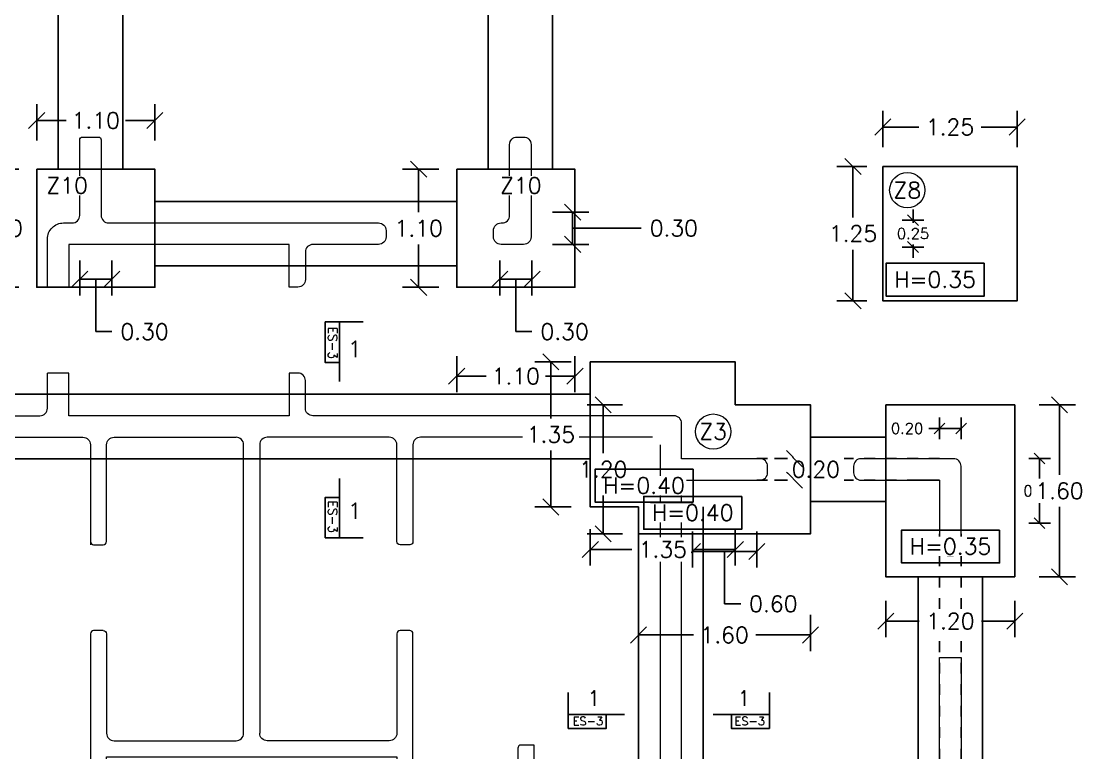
# Model space of a CAD drawing. Header units: metres. Extents: x -25 to 234, y -25 to 53.
# Drawn here: x 94.81 to 104.73, y -18.73 to -11.92 of the extents above; entities that cross this region are included whole.
import ezdxf

# ---------------------------------------------------------------- set-up
doc = ezdxf.new("R2010")
doc.units = ezdxf.units.M
doc.header["$LTSCALE"] = 0.1
doc.header["$MEASUREMENT"] = 0
doc.header["$PDMODE"] = 66
doc.linetypes.add('CONTINUA', pattern=[0])
doc.linetypes.add('HIDDEN', pattern=[0.375, 0.25, -0.125])
doc.layers.add('0-S-GRID-IDEN', color=1, linetype='Continuous', lineweight=9)
doc.layers.add('A-WALL', color=7, linetype='Continuous', lineweight=5)
for name, color, linetype in [('DIMENSIONES', 7, 'Continuous'), ('DIMTEXTO', 4, 'Continuous'), ('HATCH', 8, 'Continuous'), ('TEXTOS', 4, 'Continuous'), ('VIGAS', 1, 'HIDDEN'), ('ZAPATAS', 6, 'Continuous')]:
    doc.layers.add(name, color=color, linetype=linetype)
doc.styles.add('SMPLEX', font='simplex.shx')
doc.dimstyles.new('DIM-50', dxfattribs={"dimscale": 0.5, "dimtxt": 0.2, "dimasz": 0.2, "dimexe": 0.2, "dimexo": 0.2, "dimgap": 0.1, "dimtad": 0, "dimtih": 1, "dimtoh": 1, "dimzin": 0, "dimdsep": 46, "dimtxsty": 'SMPLEX', "dimblk1": 'OBLIQUE', "dimblk2": 'OBLIQUE', "dimsah": 1, "dimcen": 0.2, "dimclrd": 4, "dimclre": 4, "dimclrt": 4, "dimadec": 0, "dimazin": 0, "dimtfac": 1, "dimtmove": 0, "dimatfit": 3, "dimldrblk": 'OPEN30', "dimfxl": 0.2, "dimfxlon": 1, "dimtolj": 1, "dimtzin": 0, "dimarcsym": 0})
doc.dimstyles.new('DIM-75', dxfattribs={"dimscale": 0.75, "dimtxt": 0.2, "dimasz": 0.2, "dimexe": 0.2, "dimexo": 0.2, "dimgap": 0.1, "dimtad": 0, "dimtih": 1, "dimtoh": 1, "dimzin": 0, "dimdsep": 46, "dimtxsty": 'SMPLEX', "dimblk1": 'OBLIQUE', "dimblk2": 'OBLIQUE', "dimsah": 1, "dimcen": 0.2, "dimclrd": 4, "dimclre": 4, "dimclrt": 4, "dimadec": 0, "dimazin": 0, "dimtfac": 1, "dimtmove": 1, "dimatfit": 3, "dimldrblk": 'OPEN30', "dimfxl": 0.25, "dimfxlon": 1, "dimtfill": 1, "dimtolj": 1, "dimtzin": 0, "dimarcsym": 0})

# ---------------------------------------------------------------- blocks, each defined once
blk = doc.blocks.new('A$C2bbc346b')
at = {"layer": 'A-WALL', "color": 7, "true_color": 0xffffff}
for p, q in [((2.425, -10.9945), (2.575, -10.9945)), ((10.4, -14.1891), (10.2, -14.1891))]:
    blk.add_line(p, q, dxfattribs=at)
for points in [[(2.33, -11.7945, 0.414214), (2.4, -11.7245), (2.4, -11.0195, -0.414214), (2.425, -10.9945), (2.575, -10.9945, -0.414214), (2.6, -11.0195), (2.6, -11.7245, 0.414214), (2.67, -11.7945), (5.18, -11.7945, -0.414214), (5.25, -11.8645), (5.25, -11.9245, -0.414214), (5.18, -11.9945)], [(5.18, -11.9945), (4.57, -11.9945, 0.414214), (4.5, -12.0645), (4.5, -12.3218, -0.414214), (4.43, -12.3918), (4.35, -12.3918), (4.35, -11.9945), (2.3, -11.9945), (2.3, -12.3918), (2.1, -12.3918), (2.1, -11.9445, -0.414214), (2.25, -11.7945), (2.33, -11.7945)], [(0.2, -14.3398), (0, -14.3398), (0, -13.6591, -0.414214), (0.07, -13.5891), (2.03, -13.5891, 0.414214), (2.1, -13.5191), (2.1, -13.1918)], [(6.6271, -17.254), (6.6271, -16.654), (6.5071, -16.654, 0.414214), (6.4771, -16.684), (6.4771, -17.254)], [(8, -18.1891), (8, -14.1891), (8.73, -14.1891, 0.414214), (8.8, -14.1191), (8.8, -14.0591, 0.414214), (8.73, -13.9891), (8, -13.9891), (8, -13.6591, 0.414214), (7.93, -13.5891), (4.57, -13.5891, -0.414214), (4.5, -13.5191), (4.5, -13.2618, 0.414214), (4.43, -13.1918), (4.35, -13.1918), (4.35, -13.5891), (2.3, -13.5891), (2.3, -13.1918), (2.1, -13.1918)], [(0.2, -14.3398), (0.2, -13.7891), (2.43, -13.7891, -0.414214), (2.5, -13.8591), (2.5, -14.7891)], [(2.5, -14.6391), (2.5, -14.7591, 0.414214), (2.53, -14.7891), (2.62, -14.7891, 0.414214), (2.65, -14.7591), (2.65, -13.8591, -0.414214), (2.72, -13.7891), (3.855, -13.7891)], [(2.62, -15.5891, -0.414214), (2.65, -15.6191), (2.65, -16.5441, 0.414214), (2.72, -16.6141), (3.855, -16.6141, 0.414214), (3.925, -16.5441), (3.925, -13.8591, 0.414214), (3.855, -13.7891)], [(7.73, -13.7891), (5.5707, -13.7891, 0.414214), (5.5007, -13.8591), (5.5007, -14.7591, -0.414214), (5.4707, -14.7891), (5.3807, -14.7891, -0.414214), (5.3507, -14.7591), (5.3507, -13.8591, 0.414214), (5.2807, -13.7891), (4.145, -13.7891, 0.414214), (4.075, -13.8591), (4.075, -16.5441)], [(2.62, -15.5891), (2.53, -15.5891, 0.414214), (2.5, -15.6191), (2.5, -17.254), (2.4618, -17.254), (2.4618, -17.454), (2.58, -17.454, 0.414214), (2.65, -17.384), (2.65, -16.7641)], [(2.65, -16.7641), (5.3507, -16.7641), (5.3507, -17.384, 0.414214), (5.4207, -17.454), (5.5389, -17.454), (5.5389, -17.254), (5.5007, -17.254), (5.5007, -15.6191, 0.414214), (5.4707, -15.5891), (5.3807, -15.5891, 0.414214), (5.3507, -15.6191), (5.3507, -16.5441, -0.414214), (5.2807, -16.6141), (4.145, -16.6141, -0.414214), (4.075, -16.5441)], [(10.2, -18.1891), (10.4, -18.1891), (10.4, -15.8391), (10.6, -15.8391), (10.6, -18.3191, -0.414214), (10.53, -18.3891), (9.87, -18.3891, -0.414214), (9.8, -18.3191), (9.8, -18.2591, -0.414214), (9.87, -18.1891), (10.4, -18.1891), (10.4, -16.5555)]]:
    blk.add_lwpolyline(points, format="xyb", dxfattribs=at)
for points in [[(6.53, -11.9945), (6.32, -11.9945, -0.414214), (6.25, -11.9245), (6.25, -11.8645, -0.414214), (6.32, -11.7945), (6.33, -11.7945, 0.414214), (6.4, -11.7245), (6.4, -11.0645, -0.414214), (6.47, -10.9945), (6.53, -10.9945, -0.414214), (6.6, -11.0645), (6.6, -11.9245, -0.414214)], [(10.53, -14.8891, 0.414214), (10.6, -14.8191), (10.6, -14.0591, 0.414214), (10.53, -13.9891), (9.67, -13.9891, 0.414214), (9.6, -14.0591), (9.6, -14.1191, 0.414214), (9.67, -14.1891), (10.4, -14.1891), (10.4, -14.8191, 0.414214), (10.47, -14.8891)]]:
    blk.add_lwpolyline(points, format="xyb", close=True, dxfattribs=at)
blk.add_lwpolyline([(7.8, -13.8591), (7.8, -17.254)], dxfattribs=at)
blk = doc.blocks.new('_Oblique')
at = {"color": 0, "linetype": 'ByBlock', "lineweight": -2}
blk.add_line((-0.5, -0.5), (0.5, 0.5), dxfattribs=at)
blk = doc.blocks.new('*D443')
at = {"layer": 'Defpoints', "color": 0, "ltscale": 0.2, "transparency": 16777216}
for p in [(103.1022, -13.7754), (103.3213, -13.7754), (103.3213, -14.0254)]:
    blk.add_point(p, dxfattribs=at)
at = {"layer": 'DIMTEXTO', "color": 4, "lineweight": -2, "ltscale": 0.2, "transparency": 16777216}
for p, q in [((103.1022, -13.7754), (103.1022, -13.6754)), ((103.2022, -13.7754), (103.0022, -13.7754)), ((103.1022, -13.7754), (103.1022, -13.8004)), ((103.2022, -14.0254), (103.0022, -14.0254)), ((103.1022, -14.0254), (103.1022, -14.0004)), ((103.1022, -14.0254), (103.1022, -14.1254))]:
    blk.add_line(p, q, dxfattribs=at)
at = {"layer": 'DIMTEXTO', "color": 4, "lineweight": -2, "ltscale": 0.2, "transparency": 16777216, "xscale": 0.1, "yscale": 0.1, "zscale": 0.1}
for p, rotation in [((103.1022, -13.7754), 270), ((103.1022, -14.0254), 90)]:
    blk.add_blockref('_Oblique', p, dxfattribs=dict(at, rotation=rotation))
at = {"layer": 'DIMTEXTO', "color": 4, "ltscale": 0.2, "transparency": 16777216, "insert": (103.1022, -13.9004), "char_height": 0.1, "attachment_point": 5, "style": 'SMPLEX'}
blk.add_mtext('\\A1;0.25', dxfattribs=at)
blk = doc.blocks.new('_Open30')
at = {"layer": 'DIMTEXTO', "color": 0, "lineweight": -2}
for p, q in [((-1, 0.268), (0, 0)), ((0, 0), (-1, -0.268)), ((0, 0), (-1, 0))]:
    blk.add_line(p, q, dxfattribs=at)
blk = doc.blocks.new('*D444')
at = {"layer": 'Defpoints', "color": 0, "ltscale": 0.2, "transparency": 16777216}
for p in [(103.5491, -15.995), (104.2799, -15.995), (103.5491, -16.595)]:
    blk.add_point(p, dxfattribs=at)
at = {"layer": 'DIMTEXTO', "color": 4, "lineweight": -2, "ltscale": 0.2, "transparency": 16777216}
for p, q in [((104.1799, -15.995), (104.3799, -15.995)), ((104.2799, -15.995), (104.2799, -16.195)), ((104.2799, -16.595), (104.2799, -16.395)), ((104.1799, -16.595), (104.3799, -16.595))]:
    blk.add_line(p, q, dxfattribs=at)
at = {"layer": 'DIMTEXTO', "color": 4, "lineweight": -2, "ltscale": 0.2, "transparency": 16777216, "xscale": 0.1, "yscale": 0.1, "zscale": 0.1}
for p, rotation in [((104.2799, -15.995), 90), ((104.2799, -16.595), 270)]:
    blk.add_blockref('_Oblique', p, dxfattribs=dict(at, rotation=rotation))
at = {"layer": 'DIMTEXTO', "color": 4, "ltscale": 0.2, "transparency": 16777216, "insert": (104.2799, -16.295), "char_height": 0.1, "attachment_point": 5, "style": 'SMPLEX'}
blk.add_mtext('\\A1;0.60', dxfattribs=at)
blk = doc.blocks.new('*D446')
at = {"layer": 'Defpoints', "color": 0, "ltscale": 0.2, "transparency": 16777216}
for p in [(103.3493, -15.7136), (103.3493, -15.9947), (103.5491, -15.995)]:
    blk.add_point(p, dxfattribs=at)
at = {"layer": 'DIMTEXTO', "color": 4, "lineweight": -2, "ltscale": 0.2, "transparency": 16777216}
for p, q in [((103.3493, -15.8136), (103.3493, -15.6136)), ((103.5491, -15.8136), (103.5491, -15.6136)), ((103.3493, -15.7136), (103.2493, -15.7136)), ((103.5491, -15.7136), (103.3493, -15.7136))]:
    blk.add_line(p, q, dxfattribs=at)
at = {"layer": 'DIMTEXTO', "color": 4, "lineweight": -2, "ltscale": 0.2, "transparency": 16777216, "xscale": 0.1, "yscale": 0.1, "zscale": 0.1, "rotation": 180}
blk.add_blockref('_Oblique', (103.3493, -15.7136), dxfattribs=at)
at = {"layer": 'DIMTEXTO', "color": 4, "lineweight": -2, "ltscale": 0.2, "transparency": 16777216, "xscale": 0.1, "yscale": 0.1, "zscale": 0.1}
blk.add_blockref('_Oblique', (103.5491, -15.7136), dxfattribs=at)
at = {"layer": 'DIMTEXTO', "color": 4, "ltscale": 0.2, "transparency": 16777216, "insert": (103.0469, -15.7136), "char_height": 0.1, "attachment_point": 5, "style": 'SMPLEX'}
blk.add_mtext('\\A1;0.20', dxfattribs=at)
blk = doc.blocks.new('*D580')
at = {"layer": 'Defpoints', "color": 0, "linetype": 'CONTINUA', "transparency": 16777216}
for p in [(104.0713, -12.9081), (102.8213, -13.2754), (104.0713, -13.2754)]:
    blk.add_point(p, dxfattribs=at)
at = {"layer": 'DIMENSIONES', "color": 4, "linetype": 'CONTINUA', "lineweight": -2, "transparency": 16777216}
for p, q in [((102.8213, -13.0956), (102.8213, -12.7581)), ((104.0713, -13.0956), (104.0713, -12.7581)), ((102.8213, -12.9081), (103.157, -12.9081)), ((104.0713, -12.9081), (103.7356, -12.9081))]:
    blk.add_line(p, q, dxfattribs=at)
at = {"layer": 'DIMENSIONES', "color": 4, "linetype": 'CONTINUA', "lineweight": -2, "transparency": 16777216, "xscale": 0.15, "yscale": 0.15, "zscale": 0.15, "rotation": 180}
blk.add_blockref('_Oblique', (102.8213, -12.9081), dxfattribs=at)
at = {"layer": 'DIMENSIONES', "color": 4, "linetype": 'CONTINUA', "lineweight": -2, "transparency": 16777216, "xscale": 0.15, "yscale": 0.15, "zscale": 0.15}
blk.add_blockref('_Oblique', (104.0713, -12.9081), dxfattribs=at)
at = {"layer": 'DIMENSIONES', "color": 4, "linetype": 'CONTINUA', "transparency": 16777216, "insert": (103.4463, -12.9081), "char_height": 0.15, "attachment_point": 5, "style": 'SMPLEX', "bg_fill": 3, "box_fill_scale": 1.25, "bg_fill_color": 256, "bg_fill_true_color": 13158600, "bg_fill_transparency": 0}
blk.add_mtext('\\A1;1.25', dxfattribs=at)
blk = doc.blocks.new('*D581')
at = {"layer": 'Defpoints', "color": 0, "linetype": 'CONTINUA', "transparency": 16777216}
for p in [(102.5435, -13.2754), (102.8213, -13.2754), (102.8213, -14.5254)]:
    blk.add_point(p, dxfattribs=at)
at = {"layer": 'DIMENSIONES', "color": 4, "linetype": 'CONTINUA', "lineweight": -2, "transparency": 16777216}
for p, q in [((102.6713, -13.2754), (102.3935, -13.2754)), ((102.5435, -13.2754), (102.5435, -13.7504)), ((102.5435, -14.5254), (102.5435, -14.0504)), ((102.6713, -14.5254), (102.3935, -14.5254))]:
    blk.add_line(p, q, dxfattribs=at)
at = {"layer": 'DIMENSIONES', "color": 4, "linetype": 'CONTINUA', "lineweight": -2, "transparency": 16777216, "xscale": 0.15, "yscale": 0.15, "zscale": 0.15}
for p, rotation in [((102.5435, -13.2754), 90), ((102.5435, -14.5254), 270)]:
    blk.add_blockref('_Oblique', p, dxfattribs=dict(at, rotation=rotation))
at = {"layer": 'DIMENSIONES', "color": 4, "linetype": 'CONTINUA', "transparency": 16777216, "insert": (102.5435, -13.9004), "char_height": 0.15, "attachment_point": 5, "style": 'SMPLEX', "bg_fill": 3, "box_fill_scale": 1.25, "bg_fill_color": 256, "bg_fill_true_color": 13158600, "bg_fill_transparency": 0}
blk.add_mtext('\\A1;1.25', dxfattribs=at)
blk = doc.blocks.new('*D616')
at = {"layer": 'Defpoints', "color": 0, "linetype": 'CONTINUA', "transparency": 16777216}
for p in [(101.0491, -16.409), (101.6491, -16.409), (101.6491, -16.8595)]:
    blk.add_point(p, dxfattribs=at)
at = {"layer": 'DIMENSIONES', "color": 4, "linetype": 'CONTINUA', "lineweight": -2, "transparency": 16777216}
for p, q in [((101.0491, -16.672), (101.0491, -17.0095)), ((101.6491, -16.672), (101.6491, -17.0095)), ((101.0491, -16.8595), (101.6491, -16.8595)), ((101.3491, -16.8595), (101.3491, -17.347)), ((101.3491, -17.347), (101.4991, -17.347))]:
    blk.add_line(p, q, dxfattribs=at)
at = {"layer": 'DIMENSIONES', "color": 4, "linetype": 'CONTINUA', "lineweight": -2, "transparency": 16777216, "xscale": 0.15, "yscale": 0.15, "zscale": 0.15, "rotation": 180}
blk.add_blockref('_Oblique', (101.0491, -16.8595), dxfattribs=at)
at = {"layer": 'DIMENSIONES', "color": 4, "linetype": 'CONTINUA', "lineweight": -2, "transparency": 16777216, "xscale": 0.15, "yscale": 0.15, "zscale": 0.15}
blk.add_blockref('_Oblique', (101.6491, -16.8595), dxfattribs=at)
at = {"layer": 'DIMENSIONES', "color": 4, "linetype": 'CONTINUA', "transparency": 16777216, "insert": (101.8027, -17.347), "char_height": 0.15, "attachment_point": 5, "style": 'SMPLEX', "bg_fill": 3, "box_fill_scale": 1.25, "bg_fill_color": 256, "bg_fill_true_color": 13158600, "bg_fill_transparency": 0}
blk.add_mtext('\\A1;0.60', dxfattribs=at)
blk = doc.blocks.new('*D617')
at = {"layer": 'Defpoints', "color": 0, "linetype": 'CONTINUA', "transparency": 16777216}
for p in [(101.6491, -15.995), (101.0491, -16.195)]:
    blk.add_point(p, dxfattribs=at)
at = {"layer": 'DIMENSIONES', "color": 4, "linetype": 'CONTINUA', "lineweight": -2, "transparency": 16777216}
for p, q in [((101.8126, -15.995), (102.1501, -15.995)), ((102.0001, -16.195), (102.0001, -15.995)), ((101.8126, -16.195), (102.1501, -16.195))]:
    blk.add_line(p, q, dxfattribs=at)
at = {"layer": 'DIMENSIONES', "color": 4, "linetype": 'CONTINUA', "transparency": 16777216, "insert": (102.1985, -16.095), "char_height": 0.15, "attachment_point": 5, "style": 'SMPLEX', "bg_fill": 3, "box_fill_scale": 1.25, "bg_fill_color": 256, "bg_fill_true_color": 13158600, "bg_fill_transparency": 0}
blk.add_mtext('\\A1;0.20', dxfattribs=at)
at = {"layer": 'Defpoints', "color": 0, "linetype": 'CONTINUA', "transparency": 16777216}
blk.add_point((102.0001, -15.995), dxfattribs=at)
at = {"layer": 'DIMENSIONES', "color": 4, "linetype": 'CONTINUA', "lineweight": -2, "transparency": 16777216, "xscale": 0.15, "yscale": 0.15, "zscale": 0.15}
for p, rotation in [((102.0001, -15.995), 90), ((102.0001, -16.195), 270)]:
    blk.add_blockref('_Oblique', p, dxfattribs=dict(at, rotation=rotation))
blk = doc.blocks.new('*D618')
at = {"layer": 'Defpoints', "color": 0, "linetype": 'CONTINUA', "transparency": 16777216}
for p in [(100.5491, -16.695), (102.1491, -16.695), (102.1491, -17.6366)]:
    blk.add_point(p, dxfattribs=at)
at = {"layer": 'DIMENSIONES', "color": 4, "linetype": 'CONTINUA', "lineweight": -2, "transparency": 16777216}
for p, q in [((100.5491, -17.4491), (100.5491, -17.7866)), ((102.1491, -17.4491), (102.1491, -17.7866)), ((100.5491, -17.6366), (101.0598, -17.6366)), ((102.1491, -17.6366), (101.6384, -17.6366))]:
    blk.add_line(p, q, dxfattribs=at)
at = {"layer": 'DIMENSIONES', "color": 4, "linetype": 'CONTINUA', "lineweight": -2, "transparency": 16777216, "xscale": 0.15, "yscale": 0.15, "zscale": 0.15, "rotation": 180}
blk.add_blockref('_Oblique', (100.5491, -17.6366), dxfattribs=at)
at = {"layer": 'DIMENSIONES', "color": 4, "linetype": 'CONTINUA', "lineweight": -2, "transparency": 16777216, "xscale": 0.15, "yscale": 0.15, "zscale": 0.15}
blk.add_blockref('_Oblique', (102.1491, -17.6366), dxfattribs=at)
at = {"layer": 'DIMENSIONES', "color": 4, "linetype": 'CONTINUA', "transparency": 16777216, "insert": (101.3491, -17.6366), "char_height": 0.15, "attachment_point": 5, "style": 'SMPLEX', "bg_fill": 3, "box_fill_scale": 1.25, "bg_fill_color": 256, "bg_fill_true_color": 13158600, "bg_fill_transparency": 0}
blk.add_mtext('\\A1;1.60', dxfattribs=at)
blk = doc.blocks.new('*D619')
at = {"layer": 'Defpoints', "color": 0, "linetype": 'CONTINUA', "transparency": 16777216}
for p in [(100.22, -15.495), (100.5491, -15.495), (100.5491, -16.695)]:
    blk.add_point(p, dxfattribs=at)
at = {"layer": 'DIMENSIONES', "color": 4, "linetype": 'CONTINUA', "lineweight": -2, "transparency": 16777216}
for p, q in [((100.3991, -15.495), (100.07, -15.495)), ((100.22, -15.495), (100.22, -15.945)), ((100.22, -16.695), (100.22, -16.245)), ((100.3991, -16.695), (100.07, -16.695))]:
    blk.add_line(p, q, dxfattribs=at)
at = {"layer": 'DIMENSIONES', "color": 4, "linetype": 'CONTINUA', "lineweight": -2, "transparency": 16777216, "xscale": 0.15, "yscale": 0.15, "zscale": 0.15}
for p, rotation in [((100.22, -15.495), 90), ((100.22, -16.695), 270)]:
    blk.add_blockref('_Oblique', p, dxfattribs=dict(at, rotation=rotation))
at = {"layer": 'DIMENSIONES', "color": 4, "linetype": 'CONTINUA', "transparency": 16777216, "insert": (100.22, -16.095), "char_height": 0.15, "attachment_point": 5, "style": 'SMPLEX', "bg_fill": 3, "box_fill_scale": 1.25, "bg_fill_color": 256, "bg_fill_true_color": 13158600, "bg_fill_transparency": 0}
blk.add_mtext('\\A1;1.20', dxfattribs=at)
blk = doc.blocks.new('*D622')
at = {"layer": 'Defpoints', "color": 0, "linetype": 'CONTINUA', "transparency": 16777216}
for p in [(99.7332, -15.095), (100.0997, -15.095), (100.0997, -16.445)]:
    blk.add_point(p, dxfattribs=at)
at = {"layer": 'DIMENSIONES', "color": 4, "linetype": 'CONTINUA', "lineweight": -2, "transparency": 16777216}
for p, q in [((99.9207, -15.095), (99.5832, -15.095)), ((99.7332, -15.095), (99.7332, -15.62)), ((99.7332, -16.445), (99.7332, -15.92)), ((99.9207, -16.445), (99.5832, -16.445))]:
    blk.add_line(p, q, dxfattribs=at)
at = {"layer": 'DIMENSIONES', "color": 4, "linetype": 'CONTINUA', "lineweight": -2, "transparency": 16777216, "xscale": 0.15, "yscale": 0.15, "zscale": 0.15}
for p, rotation in [((99.7332, -15.095), 90), ((99.7332, -16.445), 270)]:
    blk.add_blockref('_Oblique', p, dxfattribs=dict(at, rotation=rotation))
at = {"layer": 'DIMENSIONES', "color": 4, "linetype": 'CONTINUA', "transparency": 16777216, "insert": (99.7332, -15.77), "char_height": 0.15, "attachment_point": 5, "style": 'SMPLEX', "bg_fill": 3, "box_fill_scale": 1.25, "bg_fill_color": 256, "bg_fill_true_color": 13158600, "bg_fill_transparency": 0}
blk.add_mtext('\\A1;1.35', dxfattribs=at)
blk = doc.blocks.new('*D623')
at = {"layer": 'Defpoints', "color": 0, "linetype": 'CONTINUA', "transparency": 16777216}
for p in [(100.0997, -16.445), (101.4491, -16.445), (101.4491, -16.8404)]:
    blk.add_point(p, dxfattribs=at)
at = {"layer": 'DIMENSIONES', "color": 4, "linetype": 'CONTINUA', "lineweight": -2, "transparency": 16777216}
for p, q in [((100.0997, -16.6529), (100.0997, -16.9904)), ((101.4491, -16.6529), (101.4491, -16.9904)), ((100.0997, -16.8404), (100.4851, -16.8404)), ((101.4491, -16.8404), (101.0637, -16.8404))]:
    blk.add_line(p, q, dxfattribs=at)
at = {"layer": 'DIMENSIONES', "color": 4, "linetype": 'CONTINUA', "lineweight": -2, "transparency": 16777216, "xscale": 0.15, "yscale": 0.15, "zscale": 0.15, "rotation": 180}
blk.add_blockref('_Oblique', (100.0997, -16.8404), dxfattribs=at)
at = {"layer": 'DIMENSIONES', "color": 4, "linetype": 'CONTINUA', "lineweight": -2, "transparency": 16777216, "xscale": 0.15, "yscale": 0.15, "zscale": 0.15}
blk.add_blockref('_Oblique', (101.4491, -16.8404), dxfattribs=at)
at = {"layer": 'DIMENSIONES', "color": 4, "linetype": 'CONTINUA', "transparency": 16777216, "insert": (100.7744, -16.8404), "char_height": 0.15, "attachment_point": 5, "style": 'SMPLEX', "bg_fill": 3, "box_fill_scale": 1.25, "bg_fill_color": 256, "bg_fill_true_color": 13158600, "bg_fill_transparency": 0}
blk.add_mtext('\\A1;1.35', dxfattribs=at)
blk = doc.blocks.new('*D631')
at = {"layer": 'Defpoints', "color": 0, "linetype": 'CONTINUA', "transparency": 16777216}
for p in [(99.5491, -13.7004), (99.9356, -13.7004), (99.5491, -14.0004)]:
    blk.add_point(p, dxfattribs=at)
at = {"layer": 'DIMENSIONES', "color": 4, "linetype": 'CONTINUA', "lineweight": -2, "transparency": 16777216}
for p, q in [((99.7481, -13.7004), (100.0856, -13.7004)), ((99.9356, -14.0004), (99.9356, -13.7004)), ((99.9356, -13.8504), (100.4231, -13.8504)), ((100.4231, -13.8504), (100.5731, -13.8504)), ((99.7481, -14.0004), (100.0856, -14.0004))]:
    blk.add_line(p, q, dxfattribs=at)
at = {"layer": 'DIMENSIONES', "color": 4, "linetype": 'CONTINUA', "lineweight": -2, "transparency": 16777216, "xscale": 0.15, "yscale": 0.15, "zscale": 0.15}
for p, rotation in [((99.9356, -13.7004), 90), ((99.9356, -14.0004), 270)]:
    blk.add_blockref('_Oblique', p, dxfattribs=dict(at, rotation=rotation))
at = {"layer": 'DIMENSIONES', "color": 4, "linetype": 'CONTINUA', "transparency": 16777216, "insert": (100.8767, -13.8504), "char_height": 0.15, "attachment_point": 5, "style": 'SMPLEX', "bg_fill": 3, "box_fill_scale": 1.25, "bg_fill_color": 256, "bg_fill_true_color": 13158600, "bg_fill_transparency": 0}
blk.add_mtext('\\A1;0.30', dxfattribs=at)
blk = doc.blocks.new('*D635')
at = {"layer": 'Defpoints', "color": 0, "linetype": 'CONTINUA', "transparency": 16777216}
for p in [(102.8491, -17.095), (104.0491, -17.095), (104.0491, -17.5077)]:
    blk.add_point(p, dxfattribs=at)
at = {"layer": 'DIMENSIONES', "color": 4, "linetype": 'CONTINUA', "lineweight": -2, "transparency": 16777216}
for p, q in [((102.8491, -17.3202), (102.8491, -17.6577)), ((104.0491, -17.3202), (104.0491, -17.6577)), ((102.8491, -17.5077), (103.1598, -17.5077)), ((104.0491, -17.5077), (103.7384, -17.5077))]:
    blk.add_line(p, q, dxfattribs=at)
at = {"layer": 'DIMENSIONES', "color": 4, "linetype": 'CONTINUA', "lineweight": -2, "transparency": 16777216, "xscale": 0.15, "yscale": 0.15, "zscale": 0.15, "rotation": 180}
blk.add_blockref('_Oblique', (102.8491, -17.5077), dxfattribs=at)
at = {"layer": 'DIMENSIONES', "color": 4, "linetype": 'CONTINUA', "lineweight": -2, "transparency": 16777216, "xscale": 0.15, "yscale": 0.15, "zscale": 0.15}
blk.add_blockref('_Oblique', (104.0491, -17.5077), dxfattribs=at)
at = {"layer": 'DIMENSIONES', "color": 4, "linetype": 'CONTINUA', "transparency": 16777216, "insert": (103.4491, -17.5077), "char_height": 0.15, "attachment_point": 5, "style": 'SMPLEX', "bg_fill": 3, "box_fill_scale": 1.25, "bg_fill_color": 256, "bg_fill_true_color": 13158600, "bg_fill_transparency": 0}
blk.add_mtext('\\A1;1.20', dxfattribs=at)
blk = doc.blocks.new('*D634')
at = {"layer": 'Defpoints', "color": 0, "linetype": 'CONTINUA', "transparency": 16777216}
for p in [(104.0491, -15.495), (104.4647, -15.495), (104.0491, -17.095)]:
    blk.add_point(p, dxfattribs=at)
at = {"layer": 'DIMENSIONES', "color": 4, "linetype": 'CONTINUA', "lineweight": -2, "transparency": 16777216}
for p, q in [((104.2772, -15.495), (104.6147, -15.495)), ((104.4647, -15.495), (104.4647, -16.145)), ((104.4647, -17.095), (104.4647, -16.445)), ((104.2772, -17.095), (104.6147, -17.095))]:
    blk.add_line(p, q, dxfattribs=at)
at = {"layer": 'DIMENSIONES', "color": 4, "linetype": 'CONTINUA', "lineweight": -2, "transparency": 16777216, "xscale": 0.15, "yscale": 0.15, "zscale": 0.15}
for p, rotation in [((104.4647, -15.495), 90), ((104.4647, -17.095), 270)]:
    blk.add_blockref('_Oblique', p, dxfattribs=dict(at, rotation=rotation))
at = {"layer": 'DIMENSIONES', "color": 4, "linetype": 'CONTINUA', "transparency": 16777216, "insert": (104.4647, -16.295), "char_height": 0.15, "attachment_point": 5, "style": 'SMPLEX', "bg_fill": 3, "box_fill_scale": 1.25, "bg_fill_color": 256, "bg_fill_true_color": 13158600, "bg_fill_transparency": 0}
blk.add_mtext('\\A1;1.60', dxfattribs=at)
blk = doc.blocks.new('*D663')
at = {"layer": 'Defpoints', "color": 0, "linetype": 'CONTINUA', "transparency": 16777216}
for p in [(99.257, -14.0004), (99.557, -14.0004), (99.557, -14.3255)]:
    blk.add_point(p, dxfattribs=at)
at = {"layer": 'DIMENSIONES', "color": 4, "linetype": 'CONTINUA', "lineweight": -2, "transparency": 16777216}
for p, q in [((99.257, -14.1504), (99.257, -14.4755)), ((99.557, -14.1504), (99.557, -14.4755)), ((99.257, -14.3255), (99.557, -14.3255)), ((99.407, -14.3255), (99.407, -14.813)), ((99.407, -14.813), (99.557, -14.813))]:
    blk.add_line(p, q, dxfattribs=at)
at = {"layer": 'DIMENSIONES', "color": 4, "linetype": 'CONTINUA', "lineweight": -2, "transparency": 16777216, "xscale": 0.15, "yscale": 0.15, "zscale": 0.15, "rotation": 180}
blk.add_blockref('_Oblique', (99.257, -14.3255), dxfattribs=at)
at = {"layer": 'DIMENSIONES', "color": 4, "linetype": 'CONTINUA', "lineweight": -2, "transparency": 16777216, "xscale": 0.15, "yscale": 0.15, "zscale": 0.15}
blk.add_blockref('_Oblique', (99.557, -14.3255), dxfattribs=at)
at = {"layer": 'DIMENSIONES', "color": 4, "linetype": 'CONTINUA', "transparency": 16777216, "insert": (99.8605, -14.813), "char_height": 0.15, "attachment_point": 5, "style": 'SMPLEX', "bg_fill": 3, "box_fill_scale": 1.25, "bg_fill_color": 256, "bg_fill_true_color": 13158600, "bg_fill_transparency": 0}
blk.add_mtext('\\A1;0.30', dxfattribs=at)
blk = doc.blocks.new('*D664')
at = {"layer": 'Defpoints', "color": 0, "linetype": 'CONTINUA', "transparency": 16777216}
for p in [(98.857, -14.4004), (99.957, -14.4004), (99.957, -15.2277)]:
    blk.add_point(p, dxfattribs=at)
at = {"layer": 'DIMENSIONES', "color": 4, "linetype": 'CONTINUA', "lineweight": -2, "transparency": 16777216}
for p, q in [((98.857, -15.0402), (98.857, -15.3777)), ((99.957, -15.0402), (99.957, -15.3777)), ((98.857, -15.2277), (99.132, -15.2277)), ((99.957, -15.2277), (99.682, -15.2277))]:
    blk.add_line(p, q, dxfattribs=at)
at = {"layer": 'DIMENSIONES', "color": 4, "linetype": 'CONTINUA', "lineweight": -2, "transparency": 16777216, "xscale": 0.15, "yscale": 0.15, "zscale": 0.15, "rotation": 180}
blk.add_blockref('_Oblique', (98.857, -15.2277), dxfattribs=at)
at = {"layer": 'DIMENSIONES', "color": 4, "linetype": 'CONTINUA', "lineweight": -2, "transparency": 16777216, "xscale": 0.15, "yscale": 0.15, "zscale": 0.15}
blk.add_blockref('_Oblique', (99.957, -15.2277), dxfattribs=at)
at = {"layer": 'DIMENSIONES', "color": 4, "linetype": 'CONTINUA', "transparency": 16777216, "insert": (99.407, -15.2277), "char_height": 0.15, "attachment_point": 5, "style": 'SMPLEX', "bg_fill": 3, "box_fill_scale": 1.25, "bg_fill_color": 256, "bg_fill_true_color": 13158600, "bg_fill_transparency": 0}
blk.add_mtext('\\A1;1.10', dxfattribs=at)
blk = doc.blocks.new('*D665')
at = {"layer": 'Defpoints', "color": 0, "linetype": 'CONTINUA', "transparency": 16777216}
for p in [(98.5025, -13.3015), (98.857, -13.3015), (98.857, -14.4004)]:
    blk.add_point(p, dxfattribs=at)
at = {"layer": 'DIMENSIONES', "color": 4, "linetype": 'CONTINUA', "lineweight": -2, "transparency": 16777216}
for p, q in [((98.69, -13.3015), (98.3525, -13.3015)), ((98.5025, -13.3015), (98.5025, -13.7009)), ((98.5025, -14.4004), (98.5025, -14.0009)), ((98.69, -14.4004), (98.3525, -14.4004))]:
    blk.add_line(p, q, dxfattribs=at)
at = {"layer": 'DIMENSIONES', "color": 4, "linetype": 'CONTINUA', "lineweight": -2, "transparency": 16777216, "xscale": 0.15, "yscale": 0.15, "zscale": 0.15}
for p, rotation in [((98.5025, -13.3015), 90), ((98.5025, -14.4004), 270)]:
    blk.add_blockref('_Oblique', p, dxfattribs=dict(at, rotation=rotation))
at = {"layer": 'DIMENSIONES', "color": 4, "linetype": 'CONTINUA', "transparency": 16777216, "insert": (98.5025, -13.8509), "char_height": 0.15, "attachment_point": 5, "style": 'SMPLEX', "bg_fill": 3, "box_fill_scale": 1.25, "bg_fill_color": 256, "bg_fill_true_color": 13158600, "bg_fill_transparency": 0}
blk.add_mtext('\\A1;1.10', dxfattribs=at)
blk = doc.blocks.new('*D666')
at = {"layer": 'Defpoints', "color": 0, "linetype": 'CONTINUA', "transparency": 16777216}
for p in [(95.3491, -14.0004), (95.6491, -14.0004), (95.6491, -14.3255)]:
    blk.add_point(p, dxfattribs=at)
at = {"layer": 'DIMENSIONES', "color": 4, "linetype": 'CONTINUA', "lineweight": -2, "transparency": 16777216}
for p, q in [((95.3491, -14.1504), (95.3491, -14.4755)), ((95.6491, -14.1504), (95.6491, -14.4755)), ((95.3491, -14.3255), (95.6491, -14.3255)), ((95.4991, -14.3255), (95.4991, -14.813)), ((95.4991, -14.813), (95.6491, -14.813))]:
    blk.add_line(p, q, dxfattribs=at)
at = {"layer": 'DIMENSIONES', "color": 4, "linetype": 'CONTINUA', "lineweight": -2, "transparency": 16777216, "xscale": 0.15, "yscale": 0.15, "zscale": 0.15, "rotation": 180}
blk.add_blockref('_Oblique', (95.3491, -14.3255), dxfattribs=at)
at = {"layer": 'DIMENSIONES', "color": 4, "linetype": 'CONTINUA', "lineweight": -2, "transparency": 16777216, "xscale": 0.15, "yscale": 0.15, "zscale": 0.15}
blk.add_blockref('_Oblique', (95.6491, -14.3255), dxfattribs=at)
at = {"layer": 'DIMENSIONES', "color": 4, "linetype": 'CONTINUA', "transparency": 16777216, "insert": (95.9527, -14.813), "char_height": 0.15, "attachment_point": 5, "style": 'SMPLEX', "bg_fill": 3, "box_fill_scale": 1.25, "bg_fill_color": 256, "bg_fill_true_color": 13158600, "bg_fill_transparency": 0}
blk.add_mtext('\\A1;0.30', dxfattribs=at)
blk = doc.blocks.new('*D667')
at = {"layer": 'Defpoints', "color": 0, "linetype": 'CONTINUA', "transparency": 16777216}
for p in [(96.0491, -12.8466), (94.9491, -14.4004), (96.0491, -14.4004)]:
    blk.add_point(p, dxfattribs=at)
at = {"layer": 'DIMENSIONES', "color": 4, "linetype": 'CONTINUA', "lineweight": -2, "transparency": 16777216}
for p, q in [((94.9491, -13.0341), (94.9491, -12.6966)), ((96.0491, -13.0341), (96.0491, -12.6966)), ((94.9491, -12.8466), (95.2241, -12.8466)), ((96.0491, -12.8466), (95.7741, -12.8466))]:
    blk.add_line(p, q, dxfattribs=at)
at = {"layer": 'DIMENSIONES', "color": 4, "linetype": 'CONTINUA', "lineweight": -2, "transparency": 16777216, "xscale": 0.15, "yscale": 0.15, "zscale": 0.15, "rotation": 180}
blk.add_blockref('_Oblique', (94.9491, -12.8466), dxfattribs=at)
at = {"layer": 'DIMENSIONES', "color": 4, "linetype": 'CONTINUA', "lineweight": -2, "transparency": 16777216, "xscale": 0.15, "yscale": 0.15, "zscale": 0.15}
blk.add_blockref('_Oblique', (96.0491, -12.8466), dxfattribs=at)
at = {"layer": 'DIMENSIONES', "color": 4, "linetype": 'CONTINUA', "transparency": 16777216, "insert": (95.4991, -12.8466), "char_height": 0.15, "attachment_point": 5, "style": 'SMPLEX', "bg_fill": 3, "box_fill_scale": 1.25, "bg_fill_color": 256, "bg_fill_true_color": 13158600, "bg_fill_transparency": 0}
blk.add_mtext('\\A1;1.10', dxfattribs=at)
blk = doc.blocks.new('*D668')
at = {"layer": 'Defpoints', "color": 0, "linetype": 'CONTINUA', "transparency": 16777216}
for p in [(94.5946, -13.3015), (94.9491, -13.3015), (94.9491, -14.4004)]:
    blk.add_point(p, dxfattribs=at)
at = {"layer": 'DIMENSIONES', "color": 4, "linetype": 'CONTINUA', "lineweight": -2, "transparency": 16777216}
for p, q in [((94.7821, -13.3015), (94.4446, -13.3015)), ((94.5946, -13.3015), (94.5946, -13.7009)), ((94.5946, -14.4004), (94.5946, -14.0009)), ((94.7821, -14.4004), (94.4446, -14.4004))]:
    blk.add_line(p, q, dxfattribs=at)
at = {"layer": 'DIMENSIONES', "color": 4, "linetype": 'CONTINUA', "lineweight": -2, "transparency": 16777216, "xscale": 0.15, "yscale": 0.15, "zscale": 0.15}
for p, rotation in [((94.5946, -13.3015), 90), ((94.5946, -14.4004), 270)]:
    blk.add_blockref('_Oblique', p, dxfattribs=dict(at, rotation=rotation))
at = {"layer": 'DIMENSIONES', "color": 4, "linetype": 'CONTINUA', "transparency": 16777216, "insert": (94.5946, -13.8509), "char_height": 0.15, "attachment_point": 5, "style": 'SMPLEX', "bg_fill": 3, "box_fill_scale": 1.25, "bg_fill_color": 256, "bg_fill_true_color": 13158600, "bg_fill_transparency": 0}
blk.add_mtext('\\A1;1.10', dxfattribs=at)

msp = doc.modelspace()

# ---------------------------------------------------------------- linework, layer by layer
at = {"layer": 'DIMTEXTO', "color": 4}
msp.add_lwpolyline([(103.9081, -16.6606), (102.9957, -16.6606), (102.9957, -16.9662), (103.9081, -16.9662)], close=True, dxfattribs=at)
at = {"layer": 'TEXTOS', "color": 6, "linetype": 'Continuous', "ltscale": 0.01}
for p, q in [((97.6317, -14.7228), (97.9852, -14.7228)), ((97.6317, -16.7333), (97.9852, -16.7333)), ((99.8926, -18.5056), (99.8926, -18.1709)), ((101.7681, -18.5056), (101.7681, -18.1709))]:
    msp.add_line(p, q, dxfattribs=at)
at = {"layer": 'TEXTOS', "color": 5, "linetype": 'Continuous', "ltscale": 0.01}
for p, q in [((97.7677, -15.277), (97.7677, -14.7228)), ((97.7677, -16.1791), (97.7677, -16.7333)), ((100.4173, -18.3768), (99.8926, -18.3768)), ((101.2434, -18.3768), (101.7681, -18.3768))]:
    msp.add_line(p, q, dxfattribs=at)
at = {"layer": 'TEXTOS', "color": 8, "linetype": 'Continuous', "ltscale": 0.01}
for points in [[(97.6317, -14.7228), (97.7677, -14.7228), (97.7677, -15.0988), (97.6317, -15.0988)], [(97.6317, -16.7333), (97.7677, -16.7333), (97.7677, -16.3573), (97.6317, -16.3573)], [(99.8926, -18.5056), (99.8926, -18.3768), (100.2486, -18.3768), (100.2486, -18.5056)], [(101.7681, -18.5056), (101.7681, -18.3768), (101.4121, -18.3768), (101.4121, -18.5056)]]:
    msp.add_lwpolyline(points, close=True, dxfattribs=at)
at = {"layer": 'VIGAS', "ltscale": 0.2}
for p, q in [((101.6491, -15.995), (103.3491, -15.995)), ((101.6491, -16.195), (103.3491, -16.195)), ((103.3491, -19.795), (103.3491, -16.595)), ((103.5491, -19.795), (103.5491, -16.595))]:
    msp.add_line(p, q, dxfattribs=at)
at = {"layer": 'ZAPATAS', "lineweight": 25}
for p, q in [((99.1491, -13.3015), (99.1491, -10.7004)), ((99.7491, -13.3015), (99.7491, -10.7004)), ((102.1491, -15.795), (102.8491, -15.795)), ((102.1491, -16.395), (102.8491, -16.395)), ((103.1491, -19.295), (103.1491, -17.095)), ((103.7491, -17.095), (103.7491, -19.295))]:
    msp.add_line(p, q, dxfattribs=at)
for points in [[(102.8213, -13.2754), (104.0713, -13.2754), (104.0713, -14.5254), (102.8213, -14.5254)], [(102.8491, -15.495), (104.0491, -15.495), (104.0491, -17.095), (102.8491, -17.095)]]:
    msp.add_lwpolyline(points, close=True, dxfattribs=at)

# ---------------------------------------------------------------- block references
at = {"layer": 'HATCH', "ltscale": 0.2}
msp.add_blockref('A$C2bbc346b', (92.9491, -2.0069), dxfattribs=at)

# ---------------------------------------------------------------- texts
at = {"layer": 'TEXTOS', "color": 4, "ltscale": 0.5, "char_height": 0.0825, "attachment_point": 5, "rotation": 270, "style": 'SMPLEX'}
for insert in [(97.7033, -14.9183), (97.7033, -16.5378)]:
    msp.add_mtext('ES-3', dxfattribs=dict(at, insert=insert))
at = {"layer": 'TEXTOS', "color": 4, "ltscale": 0.5, "char_height": 0.0781, "attachment_point": 5, "style": 'SMPLEX'}
for insert in [(100.0777, -18.4378), (101.583, -18.4378)]:
    msp.add_mtext('ES-3', dxfattribs=dict(at, insert=insert))

# ---------------------------------------------------------------- dimensions: what is measured, and where the dimension line sits
at = {"layer": 'DIMTEXTO', "ltscale": 0.2}
for base, p1, p2, picture, middle in [((103.1022, -13.7754), (103.3213, -14.0254), (103.3213, -13.7754), '*D443', (103.1022, -13.9004)), ((104.2799, -15.995), (103.5491, -16.595), (103.5491, -15.995), '*D444', (104.2799, -16.295))]:
    dim = msp.add_linear_dim(base=base, p1=p1, p2=p2, angle=90, dimstyle='DIM-50', dxfattribs=at)
    dim.commit()
    dim.dimension.update_dxf_attribs({"geometry": picture, "text_midpoint": middle})
dim = msp.add_linear_dim(base=(103.3493, -15.7136), p1=(103.5491, -15.995), p2=(103.3493, -15.9947), dimstyle='DIM-50', dxfattribs=at)
dim.commit()
dim.dimension.update_dxf_attribs({"geometry": '*D446', "text_midpoint": (103.0469, -15.7136)})

# ---------------------------------------------------------------- next in the draw order: texts
at = {"layer": 'DIMTEXTO', "color": 4, "char_height": 0.15, "attachment_point": 5, "rotation": 0, "style": 'SMPLEX', "bg_fill": 3, "box_fill_scale": 1.1, "bg_fill_color": 256, "bg_fill_true_color": 13158600, "bg_fill_transparency": 0}
for s, insert in [('\\A1;Z8', (103.0489, -13.4962)), ('\\A1;H=0.35', (103.4512, -16.8116))]:
    msp.add_mtext(s, dxfattribs=dict(at, insert=insert))
at = {"layer": 'DIMTEXTO', "color": 4, "lineweight": -3, "attachment_point": 5, "style": 'SMPLEX', "bg_fill": 3, "box_fill_scale": 1.1, "bg_fill_color": 256, "bg_fill_true_color": 13158600, "bg_fill_transparency": 0}
for insert, char_height in [((97.9077, -14.9746), 0.15), ((97.9077, -16.4815), 0.15), ((100.1313, -18.225), 0.142), ((101.5294, -18.225), 0.142)]:
    msp.add_mtext('1', dxfattribs=dict(at, insert=insert, char_height=char_height))

# ---------------------------------------------------------------- next in the draw order: dimensions: what is measured, and where the dimension line sits
at = {"layer": 'DIMENSIONES', "linetype": 'CONTINUA'}
for base, p1, p2, picture, middle in [((104.0713, -12.9081), (102.8213, -13.2754), (104.0713, -13.2754), '*D580', (103.4463, -12.9081)), ((95.6491, -14.3255), (95.3491, -14.0004), (95.6491, -14.0004), '*D666', (95.7241, -14.813)), ((101.6491, -16.8595), (101.0491, -16.409), (101.6491, -16.409), '*D616', (101.5741, -17.347)), ((104.0491, -17.5077), (102.8491, -17.095), (104.0491, -17.095), '*D635', (103.4491, -17.5077))]:
    dim = msp.add_linear_dim(base=base, p1=p1, p2=p2, dimstyle='DIM-75', dxfattribs=at)
    dim.commit()
    dim.dimension.update_dxf_attribs({"geometry": picture, "text_midpoint": middle})
dim = msp.add_linear_dim(base=(99.9356, -13.7004), p1=(99.5491, -14.0004), p2=(99.5491, -13.7004), angle=90, dimstyle='DIM-75', dxfattribs=at)
dim.commit()
dim.dimension.update_dxf_attribs({"geometry": '*D631', "text_midpoint": (100.6481, -13.8504)})
dim = msp.add_linear_dim(base=(102.0001, -15.995), p1=(101.0491, -16.195), p2=(101.6491, -15.995), angle=90, dimstyle='DIM-75', dxfattribs=at)
dim.commit()
dim.dimension.update_dxf_attribs({"geometry": '*D617', "text_midpoint": (102.1985, -16.095), "dimtype": 160})

# ---------------------------------------------------------------- next in the draw order: linework, layer by layer
at = {"layer": '0-S-GRID-IDEN'}
msp.add_circle((103.0489, -13.4962), 0.164, dxfattribs=at)
at = {"layer": 'ZAPATAS', "lineweight": 25}
msp.add_lwpolyline([(94.9491, -13.3015), (96.0491, -13.3015), (96.0491, -14.4004), (94.9491, -14.4004)], close=True, dxfattribs=at)
msp.add_lwpolyline([(101.4491, -15.495), (102.1491, -15.495), (102.1491, -16.695), (100.5491, -16.695), (100.5491, -16.445)], dxfattribs=at)

# ---------------------------------------------------------------- next in the draw order: dimensions: what is measured, and where the dimension line sits
at = {"layer": 'DIMENSIONES', "linetype": 'CONTINUA'}
for base, p1, p2, picture, middle in [((102.5435, -13.2754), (102.8213, -14.5254), (102.8213, -13.2754), '*D581', (102.5435, -13.9004)), ((104.4647, -15.495), (104.0491, -17.095), (104.0491, -15.495), '*D634', (104.4647, -16.295))]:
    dim = msp.add_linear_dim(base=base, p1=p1, p2=p2, angle=90, dimstyle='DIM-75', dxfattribs=at)
    dim.commit()
    dim.dimension.update_dxf_attribs({"geometry": picture, "text_midpoint": middle})
dim = msp.add_linear_dim(base=(99.557, -14.3255), p1=(99.257, -14.0004), p2=(99.557, -14.0004), dimstyle='DIM-75', dxfattribs=at)
dim.commit()
dim.dimension.update_dxf_attribs({"geometry": '*D663', "text_midpoint": (99.632, -14.813)})

# ---------------------------------------------------------------- next in the draw order: linework, layer by layer
at = {"layer": 'DIMTEXTO', "color": 4}
msp.add_lwpolyline([(103.7648, -14.177), (102.8524, -14.177), (102.8524, -14.4825), (103.7648, -14.4825)], close=True, dxfattribs=at)
at = {"layer": 'ZAPATAS', "lineweight": 25}
msp.add_lwpolyline([(98.857, -13.3015), (99.957, -13.3015), (99.957, -14.4004), (98.857, -14.4004)], close=True, dxfattribs=at)

# ---------------------------------------------------------------- next in the draw order: texts
at = {"layer": 'DIMTEXTO', "color": 4, "insert": (101.2434, -15.7435), "char_height": 0.15, "attachment_point": 5, "rotation": 0, "style": 'SMPLEX', "bg_fill": 3, "box_fill_scale": 1.1, "bg_fill_color": 256, "bg_fill_true_color": 13158600, "bg_fill_transparency": 0}
msp.add_mtext('\\A1;Z3', dxfattribs=at)

# ---------------------------------------------------------------- next in the draw order: dimensions: what is measured, and where the dimension line sits
at = {"layer": 'DIMENSIONES', "linetype": 'CONTINUA'}
for base, p1, p2, picture, middle in [((96.0491, -12.8466), (94.9491, -14.4004), (96.0491, -14.4004), '*D667', (95.4991, -12.8466)), ((102.1491, -17.6366), (100.5491, -16.695), (102.1491, -16.695), '*D618', (101.3491, -17.6366))]:
    dim = msp.add_linear_dim(base=base, p1=p1, p2=p2, dimstyle='DIM-75', dxfattribs=at)
    dim.commit()
    dim.dimension.update_dxf_attribs({"geometry": picture, "text_midpoint": middle})

# ---------------------------------------------------------------- next in the draw order: linework, layer by layer
at = {"layer": '0-S-GRID-IDEN'}
msp.add_circle((101.2434, -15.7435), 0.164, dxfattribs=at)
at = {"layer": 'ZAPATAS', "lineweight": 25}
for p, q in [((95.1491, -13.3015), (95.1491, -10.7004)), ((95.7491, -13.3015), (95.7491, -10.7004))]:
    msp.add_line(p, q, dxfattribs=at)

# ---------------------------------------------------------------- next in the draw order: texts
at = {"layer": 'DIMTEXTO', "color": 4, "char_height": 0.15, "attachment_point": 5, "rotation": 0, "style": 'SMPLEX', "bg_fill": 3, "box_fill_scale": 1.1, "bg_fill_color": 256, "bg_fill_true_color": 13158600, "bg_fill_transparency": 0}
for s, insert in [('\\A1;Z10', (95.2318, -13.4528)), ('\\A1;Z10', (99.4525, -13.4528)), ('\\A1;H=0.35', (103.308, -14.328))]:
    msp.add_mtext(s, dxfattribs=dict(at, insert=insert))

# ---------------------------------------------------------------- next in the draw order: dimensions: what is measured, and where the dimension line sits
at = {"layer": 'DIMENSIONES', "linetype": 'CONTINUA'}
for base, p1, p2, picture, middle in [((94.5946, -13.3015), (94.9491, -14.4004), (94.9491, -13.3015), '*D668', (94.5946, -13.8509)), ((100.22, -15.495), (100.5491, -16.695), (100.5491, -15.495), '*D619', (100.22, -16.095))]:
    dim = msp.add_linear_dim(base=base, p1=p1, p2=p2, angle=90, dimstyle='DIM-75', dxfattribs=at)
    dim.commit()
    dim.dimension.update_dxf_attribs({"geometry": picture, "text_midpoint": middle})

# ---------------------------------------------------------------- next in the draw order: linework, layer by layer
at = {"layer": 'DIMTEXTO', "color": 4}
msp.add_lwpolyline([(101.5096, -16.3471), (100.5972, -16.3471), (100.5972, -16.6527), (101.5096, -16.6527)], close=True, dxfattribs=at)
at = {"layer": 'ZAPATAS', "lineweight": 25}
for p, q in [((93.7991, -15.396), (100.0997, -15.396)), ((93.7991, -15.996), (100.0997, -15.996))]:
    msp.add_line(p, q, dxfattribs=at)

# ---------------------------------------------------------------- next in the draw order: texts
at = {"layer": 'DIMTEXTO', "color": 4, "insert": (101.0527, -16.4981), "char_height": 0.15, "attachment_point": 5, "rotation": 0, "style": 'SMPLEX', "bg_fill": 3, "box_fill_scale": 1.1, "bg_fill_color": 256, "bg_fill_true_color": 13158600, "bg_fill_transparency": 0}
msp.add_mtext('\\A1;H=0.40', dxfattribs=at)

# ---------------------------------------------------------------- next in the draw order: linework, layer by layer
at = {"layer": 'ZAPATAS', "lineweight": 25}
msp.add_lwpolyline([(100.5491, -16.445), (100.0997, -16.445), (100.0997, -15.095), (101.4491, -15.095), (101.4491, -15.495)], dxfattribs=at)

# ---------------------------------------------------------------- next in the draw order: dimensions: what is measured, and where the dimension line sits
at = {"layer": 'DIMENSIONES', "linetype": 'CONTINUA'}
dim = msp.add_linear_dim(base=(99.7332, -15.095), p1=(100.0997, -16.445), p2=(100.0997, -15.095), angle=90, dimstyle='DIM-75', dxfattribs=at)
dim.commit()
dim.dimension.update_dxf_attribs({"geometry": '*D622', "text_midpoint": (99.7332, -15.77)})

# ---------------------------------------------------------------- next in the draw order: dimensions: what is measured, and where the dimension line sits
for base, p1, p2, picture, middle in [((99.957, -15.2277), (98.857, -14.4004), (99.957, -14.4004), '*D664', (99.407, -15.2277)), ((101.4491, -16.8404), (100.0997, -16.445), (101.4491, -16.445), '*D623', (100.7744, -16.8404))]:
    dim = msp.add_linear_dim(base=base, p1=p1, p2=p2, dimstyle='DIM-75', dxfattribs=at)
    dim.commit()
    dim.dimension.update_dxf_attribs({"geometry": picture, "text_midpoint": middle})

# ---------------------------------------------------------------- next in the draw order: linework, layer by layer
at = {"layer": 'DIMTEXTO', "color": 4}
msp.add_lwpolyline([(101.0562, -16.0943), (100.1438, -16.0943), (100.1438, -16.3998), (101.0562, -16.3998)], close=True, dxfattribs=at)
at = {"layer": 'ZAPATAS', "lineweight": 25}
for p, q in [((100.5491, -21.145), (100.5491, -16.445)), ((101.1491, -16.445), (101.1491, -19.695))]:
    msp.add_line(p, q, dxfattribs=at)

# ---------------------------------------------------------------- next in the draw order: dimensions: what is measured, and where the dimension line sits
at = {"layer": 'DIMENSIONES', "linetype": 'CONTINUA'}
dim = msp.add_linear_dim(base=(98.5025, -13.3015), p1=(98.857, -14.4004), p2=(98.857, -13.3015), angle=90, dimstyle='DIM-75', dxfattribs=at)
dim.commit()
dim.dimension.update_dxf_attribs({"geometry": '*D665', "text_midpoint": (98.5025, -13.8509)})

# ---------------------------------------------------------------- next in the draw order: linework, layer by layer
at = {"layer": 'ZAPATAS', "lineweight": 25}
for p, q in [((96.0491, -13.6015), (98.857, -13.6015)), ((96.0491, -14.2015), (98.857, -14.2015))]:
    msp.add_line(p, q, dxfattribs=at)

# ---------------------------------------------------------------- next in the draw order: texts
at = {"layer": 'DIMTEXTO', "color": 4, "insert": (100.5994, -16.2453), "char_height": 0.15, "attachment_point": 5, "rotation": 0, "style": 'SMPLEX', "bg_fill": 3, "box_fill_scale": 1.1, "bg_fill_color": 256, "bg_fill_true_color": 13158600, "bg_fill_transparency": 0}
msp.add_mtext('\\A1;H=0.40', dxfattribs=at)

doc.saveas('drawing.dxf')
